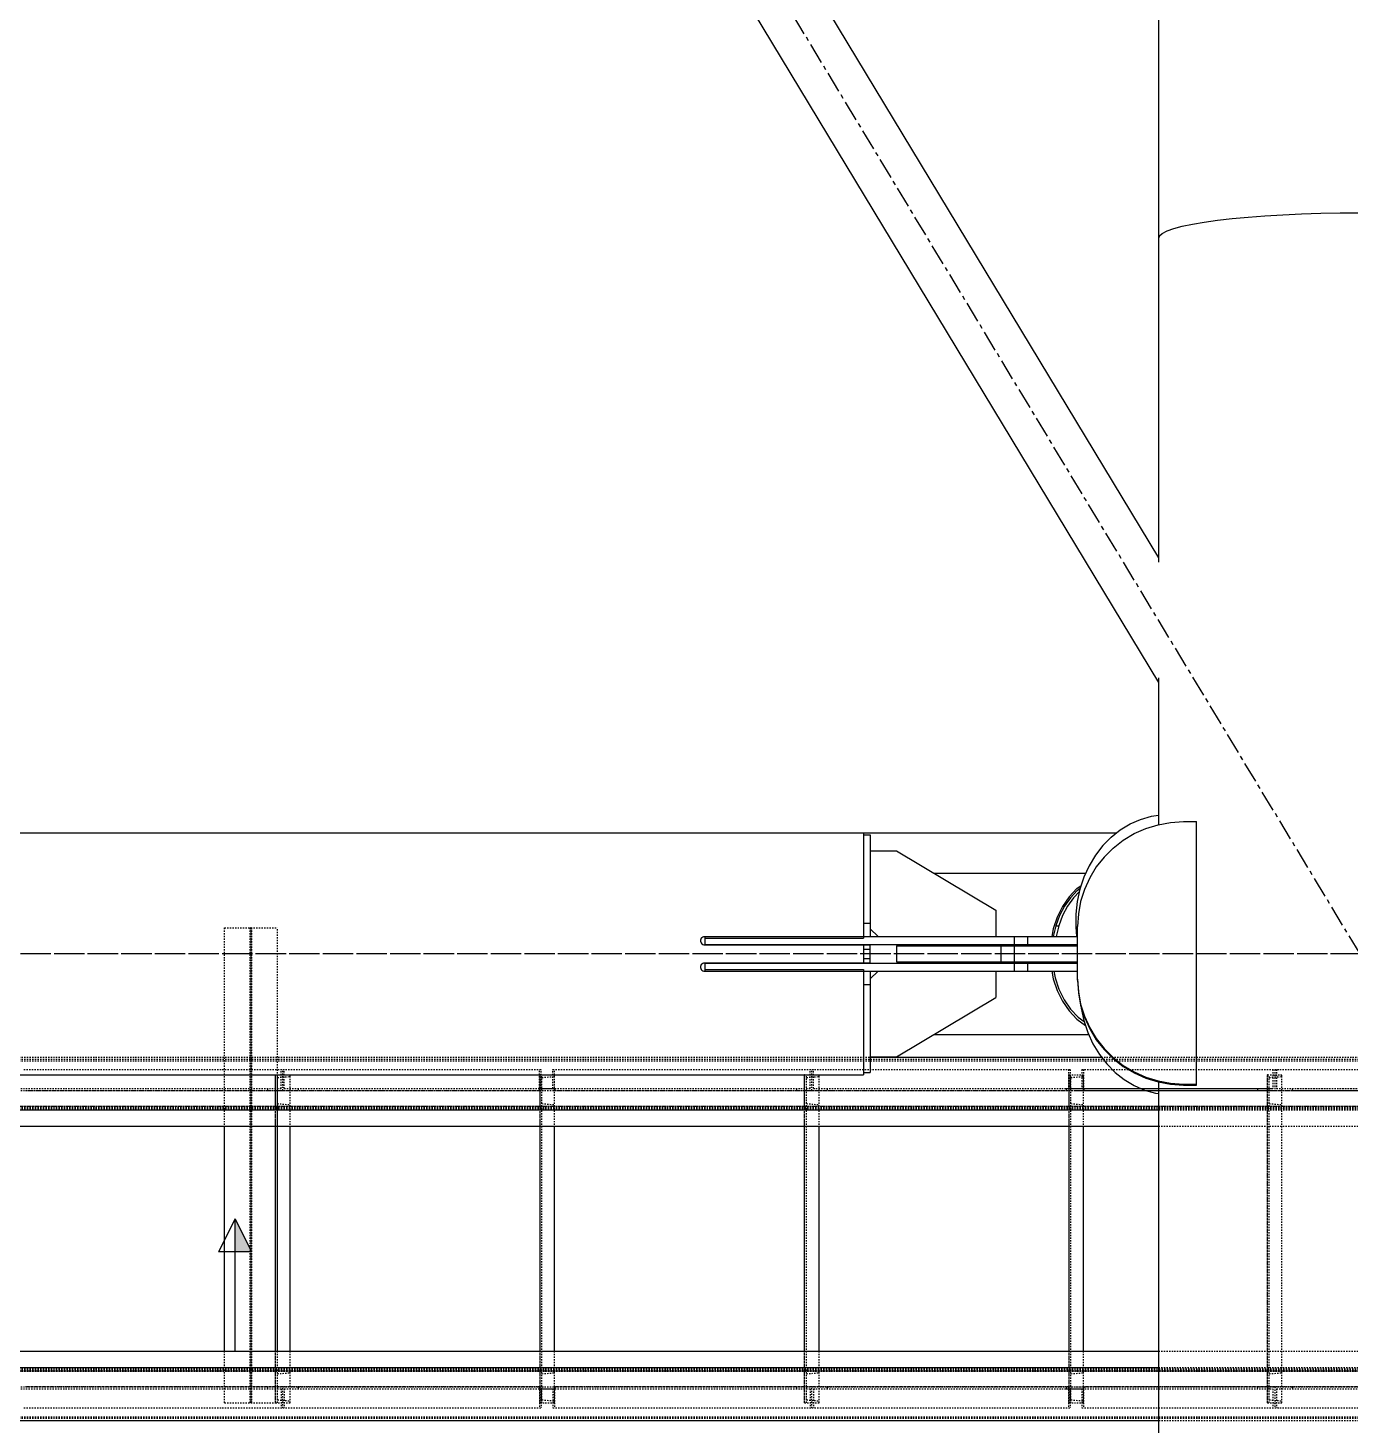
# Model space of a CAD drawing. Header units: millimetres. Extents: x 5143 to 30813, y 232 to 21408.
# Drawn here: x 22396 to 22896, y 15562 to 16090 of the extents above; entities that cross this region are included whole.
import ezdxf

# ---------------------------------------------------------------- set-up
doc = ezdxf.new("R2010")
doc.units = ezdxf.units.MM
doc.header["$LTSCALE"] = 0.25
for name, pattern in [('CENTER', [50.8, 31.75, -6.35, 6.35, -6.35]), ('XKITLINE00', [0]), ('XKITLINE02', [4, 2, -2]), ('XKITLINE03', [6, 3, -1, 1, -1])]:
    doc.linetypes.add(name, pattern=pattern)

msp = doc.modelspace()

# ---------------------------------------------------------------- linework, layer by layer
at = {"color": 8, "linetype": 'CENTER'}
for p, q in [((22900, 15740.27), (21825, 17519.98)), ((22468.19, 15740.27), (20245, 15740.27)), ((22900, 15740.27), (20275, 15740.27)), ((23075, 15740.27), (22317.5, 15740.27)), ((22900, 15740.27), (22317.5, 15740.27))]:
    msp.add_line(p, q, dxfattribs=at)
at = {"color": 8, "linetype": 'XKITLINE00'}
for p, q in [((22823.8, 17242.18), (22823.8, 16010.75)), ((22397.15, 16596.32), (22823.8, 15889.99)), ((22383.53, 16571.74), (22823.8, 15842.87)), ((22892.53, 16020.41), (22900, 16020.45)), ((22892.53, 16020.4), (22900, 16020.44)), ((22829.6, 16014.46), (22832.79, 16015.32)), ((22829.6, 16014.46), (22832.79, 16015.32)), ((22832.79, 16015.32), (22836.64, 16016.14)), ((22832.79, 16015.32), (22836.64, 16016.13)), ((22836.64, 16016.14), (22841.09, 16016.9)), ((22836.64, 16016.13), (22841.09, 16016.9)), ((22841.09, 16016.9), (22846.11, 16017.61)), ((22841.09, 16016.9), (22846.11, 16017.6)), ((22846.11, 16017.61), (22851.65, 16018.25)), ((22846.11, 16017.6), (22851.65, 16018.24)), ((22851.65, 16018.25), (22857.66, 16018.82)), ((22851.65, 16018.24), (22857.66, 16018.81)), ((22857.66, 16018.82), (22864.07, 16019.31)), ((22857.66, 16018.81), (22864.07, 16019.3)), ((22864.07, 16019.31), (22870.83, 16019.71)), ((22864.07, 16019.3), (22870.83, 16019.7)), ((22870.83, 16019.71), (22877.88, 16020.04)), ((22870.83, 16019.7), (22877.88, 16020.02)), ((22877.88, 16020.04), (22885.13, 16020.27)), ((22877.88, 16020.02), (22885.13, 16020.26)), ((22885.13, 16020.27), (22892.53, 16020.41)), ((22885.13, 16020.26), (22892.53, 16020.4)), ((22824.16, 16011.7), (22823.8, 16010.75)), ((22824.16, 16011.7), (22823.8, 16010.75)), ((22823.8, 16010.75), (22823.8, 15888.41)), ((22824.16, 16011.7), (22825.26, 16012.64)), ((22824.16, 16011.7), (22825.26, 16012.64)), ((22825.26, 16012.64), (22827.08, 16013.56)), ((22827.08, 16013.56), (22829.6, 16014.46)), ((22827.08, 16013.56), (22829.6, 16014.46)), ((22823.8, 15844.59), (22823.8, 15789.12)), ((22809.36, 15787.14), (22813.1, 15789.39)), ((22813.1, 15789.39), (22817.04, 15791.11)), ((22817.04, 15791.11), (22821.14, 15792.27)), ((22819.04, 15787.67), (22823.65, 15789.1)), ((22821.14, 15792.27), (22823.8, 15792.65)), ((22823.65, 15789.1), (22828.41, 15789.96)), ((22828.41, 15789.96), (22833.23, 15790.25)), ((22833.23, 15790.25), (22838.23, 15790.25)), ((22838.23, 15690.68), (22838.23, 15790.25)), ((21865.32, 15785.97), (22712.3, 15785.97)), ((22712.3, 15784.65), (22712.29, 15783)), ((22712.29, 15783), (22712.29, 15780.74)), ((22712.3, 15785.97), (22712.3, 15785.64)), ((22712.3, 15785.97), (22807.9, 15785.97)), ((22712.3, 15785.64), (22712.3, 15784.65)), ((22712.3, 15785.2), (22714.8, 15785.2)), ((22714.8, 15784.62), (22714.79, 15783.46)), ((22714.79, 15783.46), (22714.79, 15781.75)), ((22714.8, 15785.2), (22714.8, 15784.62)), ((22805.89, 15784.38), (22802.74, 15781.17)), ((22805.89, 15784.38), (22809.36, 15787.14)), ((22806.7, 15780.27), (22810.5, 15783.23)), ((22810.5, 15783.23), (22814.64, 15785.71)), ((22814.64, 15785.71), (22819.04, 15787.67)), ((22712.29, 15780.74), (22712.29, 15777.89)), ((22712.29, 15777.89), (22712.29, 15774.48)), ((22714.79, 15781.75), (22714.79, 15779.49)), ((22714.79, 15779.49), (22714.79, 15776.73)), ((22714.79, 15779.27), (22724.79, 15779.27)), ((22724.79, 15779.27), (22762.29, 15756.77)), ((22799.95, 15777.55), (22797.56, 15773.57)), ((22802.74, 15781.17), (22799.95, 15777.55)), ((22803.29, 15776.88), (22806.7, 15780.27)), ((22712.29, 15774.48), (22712.29, 15770.58)), ((22714.79, 15776.73), (22714.79, 15773.5)), ((22714.79, 15773.5), (22714.79, 15769.83)), ((22797.56, 15773.57), (22795.6, 15769.29)), ((22800.31, 15773.11), (22797.81, 15769.01)), ((22803.29, 15776.88), (22800.31, 15773.11)), ((22712.29, 15770.58), (22712.29, 15766.24)), ((22714.79, 15769.83), (22714.79, 15765.79)), ((22738.96, 15770.77), (22796.28, 15770.77)), ((22795.6, 15769.29), (22794.11, 15764.77)), ((22797.81, 15769.01), (22795.83, 15764.64)), ((22712.29, 15766.24), (22712.29, 15761.51)), ((22714.79, 15765.79), (22714.79, 15761.41)), ((22790.03, 15761.84), (22787.52, 15758.2)), ((22792.97, 15764.95), (22790.03, 15761.84)), ((22793.11, 15764.21), (22790.52, 15761.46)), ((22793.11, 15764.21), (22790.52, 15761.46)), ((22793.91, 15763.8), (22791.7, 15761.46)), ((22793.91, 15763.8), (22791.7, 15761.46)), ((22792.97, 15764.95), (22794.57, 15766.16)), ((22793.11, 15764.21), (22794.22, 15765.08)), ((22793.11, 15764.21), (22794.22, 15765.08)), ((22794.11, 15764.77), (22793.11, 15760.08)), ((22795.83, 15764.64), (22794.39, 15760.07)), ((22712.29, 15761.51), (22712.29, 15756.48)), ((22712.29, 15756.48), (22712.29, 15751.21)), ((22714.79, 15761.41), (22714.79, 15756.76)), ((22714.79, 15756.76), (22714.79, 15751.89)), ((22762.29, 15756.77), (22762.29, 15746.77)), ((22787.52, 15758.2), (22785.5, 15754.12)), ((22788.27, 15758.28), (22786.4, 15754.74)), ((22788.27, 15758.28), (22786.4, 15754.74)), ((22789.45, 15758.28), (22787.58, 15754.74)), ((22789.45, 15758.28), (22787.58, 15754.74)), ((22790.52, 15761.46), (22788.27, 15758.28)), ((22790.52, 15761.46), (22788.27, 15758.28)), ((22791.7, 15761.46), (22789.45, 15758.28)), ((22791.7, 15761.46), (22789.45, 15758.28)), ((22793.11, 15760.08), (22792.61, 15755.28)), ((22794.39, 15760.07), (22793.52, 15755.36)), ((22712.29, 15751.89), (22714.79, 15751.89)), ((22712.29, 15751.21), (22712.29, 15746.87)), ((22714.79, 15751.89), (22714.79, 15746.87)), ((22785.5, 15754.12), (22784.01, 15749.7)), ((22786.4, 15754.74), (22784.96, 15750.92)), ((22786.4, 15754.74), (22784.96, 15750.92)), ((22787.58, 15754.74), (22786.14, 15750.92)), ((22787.58, 15754.74), (22786.14, 15750.92)), ((22792.61, 15755.28), (22792.62, 15750.45)), ((22793.52, 15755.36), (22793.23, 15750.58)), ((22650.78, 15745.78), (22650.71, 15745.47)), ((22650.8, 15745.84), (22650.78, 15745.78)), ((22650.98, 15746.18), (22650.8, 15745.84)), ((22651.23, 15746.47), (22650.98, 15746.18)), ((22651.23, 15746.47), (22651.55, 15746.69)), ((22651.55, 15746.69), (22651.91, 15746.83)), ((22651.91, 15746.83), (22652.29, 15746.87)), ((22652.29, 15746.87), (22712.29, 15746.87)), ((22652.29, 15746.77), (22652.29, 15746.19)), ((22652.29, 15746.77), (22793.23, 15746.77)), ((22652.29, 15746.19), (22712.29, 15746.19)), ((22652.29, 15746.19), (22652.29, 15743.77)), ((22712.29, 15746.87), (22714.79, 15746.87)), ((22712.29, 15746.77), (22712.29, 15746.19)), ((22714.79, 15749.77), (22717.79, 15746.77)), ((22762.3, 15746.87), (22783.97, 15746.87)), ((22769.29, 15746.77), (22769.29, 15743.77)), ((22774.28, 15746.77), (22774.28, 15743.77)), ((22784.01, 15749.7), (22783.47, 15746.87)), ((22784.96, 15750.92), (22783.97, 15746.87)), ((22784.96, 15750.92), (22783.97, 15746.87)), ((22783.97, 15746.87), (22792.81, 15746.87)), ((22783.97, 15746.87), (22792.81, 15746.87)), ((22784.96, 15750.92), (22786.14, 15750.92)), ((22784.96, 15750.92), (22786.14, 15750.92)), ((22786.14, 15750.92), (22785.15, 15746.87)), ((22786.14, 15750.92), (22785.15, 15746.87)), ((22792.62, 15750.45), (22792.82, 15746.77)), ((22793.23, 15730.36), (22793.23, 15750.58)), ((22650.71, 15745.47), (22650.71, 15745.08)), ((22650.71, 15745.08), (22650.8, 15744.71)), ((22650.8, 15744.71), (22650.98, 15744.37)), ((22650.98, 15744.37), (22651.23, 15744.08)), ((22651.23, 15744.08), (22651.55, 15743.86)), ((22651.55, 15743.86), (22651.91, 15743.72)), ((22651.91, 15743.72), (22652.29, 15743.67)), ((22652.29, 15743.77), (22793.23, 15743.77)), ((22652.29, 15743.67), (22712.29, 15743.67)), ((22712.29, 15743.67), (22712.29, 15740.27)), ((22712.29, 15743.67), (22714.79, 15743.67)), ((22712.29, 15741.98), (22714.79, 15741.98)), ((22714.79, 15736.87), (22714.79, 15743.67)), ((22724.82, 15743.27), (22724.82, 15737.27)), ((22724.82, 15743.27), (22764.2, 15743.27)), ((22747.4, 15743.77), (22747.48, 15743.72)), ((22747.48, 15743.72), (22748.25, 15743.72)), ((22747.48, 15743.72), (22747.71, 15743.67)), ((22747.71, 15743.67), (22783.53, 15743.67)), ((22748.17, 15743.77), (22748.25, 15743.72)), ((22748.25, 15743.72), (22748.47, 15743.67)), ((22764.2, 15743.27), (22764.2, 15737.27)), ((22764.2, 15743.27), (22793.23, 15743.27)), ((22769.29, 15743.27), (22769.29, 15737.27)), ((22783.02, 15743.67), (22783, 15743.27)), ((22783.53, 15743.67), (22783.5, 15743.27)), ((22783.53, 15743.67), (22783.5, 15743.27)), ((22783.53, 15743.67), (22792.99, 15743.67)), ((22783.53, 15743.67), (22792.99, 15743.67)), ((22784.71, 15743.67), (22784.68, 15743.27)), ((22784.71, 15743.67), (22784.68, 15743.27)), ((22792.98, 15743.77), (22793.01, 15743.27)), ((22650.8, 15735.84), (22650.71, 15735.47)), ((22650.71, 15735.47), (22650.71, 15735.08)), ((22650.98, 15736.18), (22650.8, 15735.84)), ((22651.23, 15736.47), (22650.98, 15736.18)), ((22651.23, 15736.47), (22651.55, 15736.69)), ((22651.55, 15736.69), (22651.91, 15736.83)), ((22651.91, 15736.83), (22652.29, 15736.87)), ((22652.29, 15736.87), (22712.29, 15736.87)), ((22652.29, 15736.77), (22793.23, 15736.77)), ((22652.29, 15736.77), (22652.29, 15734.36)), ((22712.29, 15740.27), (22712.29, 15736.87)), ((22712.29, 15738.57), (22714.79, 15738.57)), ((22712.29, 15736.87), (22714.79, 15736.87)), ((22724.82, 15737.27), (22793.23, 15737.27)), ((22747.4, 15736.77), (22747.48, 15736.83)), ((22747.48, 15736.83), (22747.71, 15736.87)), ((22747.48, 15736.83), (22748.25, 15736.83)), ((22747.71, 15736.87), (22783.53, 15736.87)), ((22748.17, 15736.77), (22748.25, 15736.83)), ((22748.25, 15736.83), (22748.47, 15736.87)), ((22769.29, 15736.77), (22769.29, 15733.77)), ((22774.28, 15736.77), (22774.28, 15733.77)), ((22783, 15737.27), (22783.02, 15736.87)), ((22783.5, 15737.27), (22783.53, 15736.87)), ((22783.5, 15737.27), (22783.53, 15736.87)), ((22783.53, 15736.87), (22793.23, 15736.87)), ((22783.53, 15736.87), (22793.23, 15736.87)), ((22784.68, 15737.27), (22784.71, 15736.87)), ((22784.68, 15737.27), (22784.71, 15736.87)), ((22650.71, 15735.08), (22650.78, 15734.77)), ((22650.78, 15734.77), (22650.8, 15734.71)), ((22650.8, 15734.71), (22650.98, 15734.37)), ((22650.98, 15734.37), (22651.23, 15734.08)), ((22651.23, 15734.08), (22651.55, 15733.86)), ((22651.55, 15733.86), (22651.91, 15733.72)), ((22651.91, 15733.72), (22652.29, 15733.67)), ((22652.29, 15734.36), (22712.29, 15734.36)), ((22652.29, 15734.36), (22652.29, 15733.77)), ((22652.29, 15733.77), (22774.28, 15733.77)), ((22652.29, 15733.67), (22712.29, 15733.67)), ((22712.29, 15734.36), (22712.29, 15733.77)), ((22712.29, 15733.67), (22712.29, 15729.34)), ((22712.29, 15733.67), (22714.79, 15733.67)), ((22714.79, 15730.77), (22717.79, 15733.77)), ((22714.79, 15733.67), (22714.79, 15728.66)), ((22762.29, 15733.77), (22762.29, 15723.77)), ((22762.3, 15733.67), (22784.25, 15733.67)), ((22774.28, 15733.77), (22793.23, 15733.77)), ((22783.47, 15733.67), (22784.01, 15730.85)), ((22784.01, 15730.85), (22785.5, 15726.43)), ((22784.25, 15733.67), (22784.75, 15731.14)), ((22784.75, 15731.14), (22786.18, 15726.86)), ((22793.23, 15730.74), (22793.52, 15725.96)), ((22793.23, 15730.36), (22793.52, 15725.57)), ((22712.29, 15729.34), (22712.29, 15724.07)), ((22712.29, 15728.66), (22714.79, 15728.66)), ((22714.79, 15728.66), (22714.79, 15723.79)), ((22785.5, 15726.43), (22787.52, 15722.35)), ((22786.18, 15726.86), (22788.14, 15722.91)), ((22793.52, 15725.96), (22794.39, 15721.24)), ((22793.52, 15725.57), (22794.39, 15720.86)), ((22712.29, 15724.07), (22712.29, 15719.04)), ((22714.79, 15723.79), (22714.79, 15719.14)), ((22724.79, 15701.27), (22762.29, 15723.77)), ((22787.52, 15722.35), (22790.03, 15718.71)), ((22788.14, 15722.91), (22790.57, 15719.38)), ((22790.57, 15719.38), (22793.42, 15716.37)), ((22794.39, 15721.24), (22795.83, 15716.67)), ((22794.39, 15720.86), (22795.83, 15716.29)), ((22794.44, 15720.69), (22794.55, 15719.7)), ((22794.55, 15719.7), (22795.57, 15715.01)), ((22712.29, 15719.04), (22712.29, 15714.31)), ((22712.29, 15714.31), (22712.29, 15709.97)), ((22714.79, 15719.14), (22714.79, 15714.76)), ((22714.79, 15714.76), (22714.79, 15710.72)), ((22790.03, 15718.71), (22792.97, 15715.6)), ((22792.97, 15715.6), (22796.18, 15713.16)), ((22793.42, 15716.37), (22795.69, 15714.65)), ((22795.57, 15715.01), (22797.07, 15710.5)), ((22795.83, 15716.67), (22797.81, 15712.3)), ((22795.83, 15716.29), (22797.81, 15711.92)), ((22712.29, 15709.97), (22712.29, 15706.07)), ((22714.79, 15710.72), (22714.79, 15707.05)), ((22738.96, 15709.77), (22797.41, 15709.77)), ((22797.07, 15710.5), (22799.04, 15706.22)), ((22797.81, 15712.3), (22800.31, 15708.2)), ((22797.81, 15711.92), (22800.31, 15707.82)), ((22712.29, 15706.07), (22712.29, 15702.66)), ((22714.79, 15707.05), (22714.79, 15703.82)), ((22714.79, 15703.82), (22714.79, 15701.06)), ((22799.04, 15706.22), (22801.45, 15702.25)), ((22800.31, 15708.2), (22803.29, 15704.43)), ((22800.31, 15707.82), (22803.29, 15704.05)), ((22803.29, 15704.43), (22806.7, 15701.04)), ((22803.29, 15704.05), (22806.7, 15700.66)), ((22712.29, 15702.66), (22712.29, 15699.81)), ((22712.29, 15699.81), (22712.29, 15697.54)), ((22714.79, 15701.27), (22724.79, 15701.27)), ((22714.79, 15701.06), (22714.79, 15698.8)), ((22714.79, 15698.8), (22714.79, 15697.09)), ((22801.45, 15702.25), (22804.25, 15698.64)), ((22804.25, 15698.64), (22807.41, 15695.45)), ((22806.7, 15701.04), (22810.5, 15698.09)), ((22806.7, 15700.66), (22810.5, 15697.7)), ((20275, 15694.57), (22712.3, 15694.57)), ((22712.29, 15697.54), (22712.3, 15695.9)), ((22712.3, 15695.9), (22712.3, 15694.91)), ((22712.3, 15695.35), (22714.8, 15695.35)), ((22712.3, 15694.91), (22712.3, 15694.57)), ((22714.79, 15697.09), (22714.8, 15695.93)), ((22714.8, 15695.93), (22714.8, 15695.35)), ((22807.41, 15695.45), (22810.89, 15692.71)), ((22810.5, 15698.09), (22814.64, 15695.61)), ((22810.5, 15697.7), (22814.64, 15695.23)), ((22814.64, 15695.61), (22819.04, 15693.64)), ((22814.64, 15695.23), (22819.04, 15693.26)), ((22819.04, 15693.64), (22823.65, 15692.22)), ((22819.04, 15693.26), (22823.65, 15691.83)), ((22810.89, 15692.71), (22814.63, 15690.48)), ((22814.63, 15690.48), (22818.58, 15688.77)), ((22818.58, 15688.77), (22822.68, 15687.62)), ((22823.65, 15692.22), (22828.41, 15691.35)), ((22823.65, 15691.83), (22828.41, 15690.97)), ((22823.8, 15691.81), (22823.8, 14354.32)), ((22828.41, 15691.35), (22833.23, 15691.06)), ((22828.41, 15690.97), (22833.23, 15690.68)), ((22833.23, 15691.06), (22838.23, 15691.06)), ((22833.23, 15691.06), (22833.23, 15690.68)), ((22833.23, 15690.68), (22838.23, 15690.68)), ((22822.68, 15687.62), (22823.8, 15687.47))]:
    msp.add_line(p, q, dxfattribs=at)
at = {"color": 3, "linetype": 'XKITLINE02'}
for p, q in [((22470.69, 15750.16), (22490.69, 15750.16)), ((22470.69, 15570.57), (22470.69, 15750.16)), ((22480.37, 15570.57), (22480.37, 15750.16)), ((22481.02, 15570.57), (22481.02, 15750.16)), ((22490.69, 15675.07), (22490.69, 15750.16)), ((22140, 15701.25), (22714.79, 15701.25)), ((22140, 15700.4), (22956.46, 15700.4)), ((22140, 15699.87), (22953.65, 15699.87)), ((22802.22, 15701.25), (22956.46, 15701.25)), ((22394.89, 15696.55), (22492.75, 15696.55)), ((22490, 15694.57), (22495.5, 15694.57)), ((22490, 15682.57), (22490, 15694.57)), ((22490, 15590.07), (22490, 15694.57)), ((22490, 15694.57), (22495.5, 15694.57)), ((22490.7, 15570.57), (22490.7, 15694.57)), ((22490.7, 15693.51), (22495.5, 15693.89)), ((22490.7, 15683.64), (22490.7, 15693.51)), ((22492.17, 15689.35), (22492.17, 15696.55)), ((22492.75, 15696.55), (22590.42, 15696.55)), ((22492.75, 15688.55), (22492.75, 15696.55)), ((22492.75, 15688.55), (22492.75, 15696.55)), ((22493.33, 15689.35), (22493.33, 15696.55)), ((22495.5, 15693.89), (22495.5, 15694.57)), ((22495.5, 15570.57), (22495.5, 15694.57)), ((22589.83, 15688.55), (22589.83, 15696.55)), ((22590, 15694.57), (22595.5, 15694.57)), ((22590, 15682.57), (22590, 15694.57)), ((22590, 15590.07), (22590, 15694.57)), ((22590, 15694.57), (22595.5, 15694.57)), ((22590.42, 15689.35), (22590.42, 15696.55)), ((22590.7, 15570.57), (22590.7, 15694.57)), ((22590.7, 15693.51), (22595.5, 15693.89)), ((22590.7, 15683.64), (22590.7, 15693.51)), ((22594.89, 15689.35), (22594.89, 15696.55)), ((22594.89, 15696.55), (22692.75, 15696.55)), ((22595.47, 15688.55), (22595.47, 15696.55)), ((22595.5, 15693.89), (22595.5, 15694.57)), ((22595.5, 15570.57), (22595.5, 15694.57)), ((22690, 15694.57), (22695.5, 15694.57)), ((22690, 15682.57), (22690, 15694.57)), ((22690, 15590.07), (22690, 15694.57)), ((22690, 15694.57), (22695.5, 15694.57)), ((22690.7, 15570.57), (22690.7, 15694.57)), ((22690.7, 15693.51), (22695.5, 15693.89)), ((22690.7, 15683.64), (22690.7, 15693.51)), ((22692.17, 15689.35), (22692.17, 15696.55)), ((22692.75, 15696.55), (22790.42, 15696.55)), ((22692.75, 15688.55), (22692.75, 15696.55)), ((22692.75, 15688.55), (22692.75, 15696.55)), ((22693.33, 15689.35), (22693.33, 15696.55)), ((22695.5, 15693.89), (22695.5, 15694.57)), ((22695.5, 15570.57), (22695.5, 15694.57)), ((22789.83, 15696.55), (22789.83, 15688.55)), ((22790, 15590.07), (22790, 15694.57)), ((22790, 15694.57), (22795.5, 15694.57)), ((22790, 15694.57), (22795.5, 15694.57)), ((22790, 15682.57), (22790, 15694.57)), ((22790.42, 15696.55), (22790.42, 15689.35)), ((22790.7, 15570.57), (22790.7, 15694.57)), ((22790.7, 15693.51), (22795.5, 15693.89)), ((22790.7, 15683.64), (22790.7, 15693.51)), ((22794.81, 15696.55), (22794.81, 15689.35)), ((22794.81, 15696.55), (22795.47, 15696.55)), ((22794.81, 15696.55), (22867.75, 15696.55)), ((22795.47, 15696.55), (22795.47, 15688.55)), ((22795.5, 15570.57), (22795.5, 15694.57)), ((22795.5, 15693.89), (22795.5, 15694.57)), ((22865, 15570.57), (22865, 15694.57)), ((22865, 15694.57), (22870.5, 15694.57)), ((22865, 15694.57), (22870.5, 15694.57)), ((22865, 15682.57), (22865, 15694.57)), ((22865.7, 15570.57), (22865.7, 15694.57)), ((22865.7, 15693.51), (22870.5, 15693.89)), ((22865.7, 15683.64), (22865.7, 15693.51)), ((22867.09, 15696.55), (22867.09, 15689.35)), ((22867.75, 15696.55), (22867.75, 15688.55)), ((22867.75, 15696.55), (22868.4, 15696.55)), ((22867.75, 15696.55), (22867.75, 15688.55)), ((22867.75, 15696.55), (22940.02, 15696.55)), ((22868.4, 15696.55), (22868.4, 15689.35)), ((22870.5, 15570.57), (22870.5, 15694.57)), ((22870.5, 15693.89), (22870.5, 15694.57)), ((22389.66, 15689.35), (22492.17, 15689.35)), ((22389.66, 15688.55), (22492.75, 15688.55)), ((22486.94, 15689.35), (22486.94, 15688.55)), ((22490, 15688.55), (22492.75, 15688.55)), ((22492.75, 15688.55), (22595.65, 15688.55)), ((22493.33, 15689.35), (22595.65, 15689.35)), ((22498.56, 15689.35), (22498.56, 15688.55)), ((22589.66, 15689.35), (22589.66, 15688.55)), ((22589.66, 15689.35), (22692.17, 15689.35)), ((22589.66, 15688.55), (22692.75, 15688.55)), ((22595.65, 15689.35), (22595.65, 15688.55)), ((22686.94, 15689.35), (22686.94, 15688.55)), ((22690, 15688.55), (22692.75, 15688.55)), ((22692.75, 15688.55), (22795.65, 15688.55)), ((22693.33, 15689.35), (22795.65, 15689.35)), ((22698.56, 15689.35), (22698.56, 15688.55)), ((22788.93, 15689.35), (22788.93, 15688.55)), ((22788.93, 15689.35), (22794.81, 15689.35)), ((22788.93, 15688.55), (22795.47, 15688.55)), ((22792.19, 15688.55), (22861.21, 15688.55)), ((22792.2, 15689.35), (22861.21, 15689.35)), ((22794.81, 15689.35), (22867.09, 15689.35)), ((22795.47, 15688.55), (22867.75, 15688.55)), ((22795.65, 15689.35), (22795.65, 15688.55)), ((22861.21, 15689.35), (22861.21, 15688.55)), ((22861.21, 15689.35), (22867.09, 15689.35)), ((22861.21, 15688.55), (22867.75, 15688.55)), ((22867.75, 15688.55), (22874.3, 15688.55)), ((22867.75, 15688.55), (22939.36, 15688.55)), ((22868.4, 15689.35), (22874.3, 15689.35)), ((22868.4, 15689.35), (22940.02, 15689.35)), ((22874.3, 15689.35), (22874.3, 15688.55)), ((22874.3, 15689.35), (22945.92, 15689.35)), ((22874.3, 15688.55), (22945.92, 15688.55)), ((22140, 15682.63), (22953.65, 15682.64)), ((22140, 15682.57), (22997.13, 15682.57)), ((22490, 15682.57), (22495.5, 15682.57)), ((22490.7, 15683.64), (22495.5, 15683.25)), ((22495.5, 15682.57), (22495.5, 15683.25)), ((22590, 15682.57), (22595.5, 15682.57)), ((22590.7, 15683.64), (22595.5, 15683.25)), ((22595.5, 15682.57), (22595.5, 15683.25)), ((22690, 15682.57), (22695.5, 15682.57)), ((22690.7, 15683.64), (22695.5, 15683.25)), ((22695.5, 15682.57), (22695.5, 15683.25)), ((22790, 15682.57), (22795.5, 15682.57)), ((22790.7, 15683.64), (22795.5, 15683.25)), ((22795.5, 15682.57), (22795.5, 15683.25)), ((22865, 15682.57), (22870.5, 15682.57)), ((22865.7, 15683.64), (22870.5, 15683.25)), ((22870.5, 15682.57), (22870.5, 15683.25)), ((22140, 15682.1), (22956.46, 15682.1)), ((22140, 15681.72), (22996.55, 15681.72)), ((22140, 15681.25), (22956.46, 15681.25)), ((22823.8, 15675.07), (22976.2, 15675.07)), ((22470.69, 15570.57), (22470.69, 15590.07)), ((22490, 15570.57), (22490, 15590.07)), ((22490.69, 15570.57), (22490.69, 15590.07)), ((22495.5, 15570.57), (22495.5, 15590.07)), ((22590, 15570.57), (22590, 15590.07)), ((22595.5, 15570.57), (22595.5, 15590.07)), ((22690, 15570.57), (22690, 15590.07)), ((22695.5, 15570.57), (22695.5, 15590.07)), ((22790, 15570.57), (22790, 15590.07)), ((22795.5, 15570.57), (22795.5, 15590.07)), ((22823.8, 15590.07), (22997.13, 15590.07)), ((22140, 15583.42), (22996.55, 15583.42)), ((22140, 15583.02), (22956.46, 15583.02)), ((22140, 15582.57), (22997.13, 15582.57)), ((22140, 15582.49), (22953.65, 15582.49)), ((22490, 15582.57), (22495.5, 15582.57)), ((22490, 15570.57), (22490, 15582.57)), ((22495.5, 15581.89), (22495.5, 15582.57)), ((22590, 15582.57), (22595.5, 15582.57)), ((22590, 15570.57), (22590, 15582.57)), ((22595.5, 15581.89), (22595.5, 15582.57)), ((22690, 15582.57), (22695.5, 15582.57)), ((22690, 15570.57), (22690, 15582.57)), ((22695.5, 15581.89), (22695.5, 15582.57)), ((22790, 15582.57), (22795.5, 15582.57)), ((22790, 15570.57), (22790, 15582.57)), ((22795.5, 15581.89), (22795.5, 15582.57)), ((22823.8, 15583.87), (22956.46, 15583.87)), ((22865, 15582.57), (22870.5, 15582.57)), ((22865, 15570.57), (22865, 15582.57)), ((22870.5, 15581.89), (22870.5, 15582.57)), ((22490.7, 15581.51), (22495.5, 15581.89)), ((22490.7, 15571.64), (22490.7, 15581.51)), ((22590.7, 15581.51), (22595.5, 15581.89)), ((22590.7, 15571.64), (22590.7, 15581.51)), ((22690.7, 15581.51), (22695.5, 15581.89)), ((22690.7, 15571.64), (22690.7, 15581.51)), ((22790.7, 15581.51), (22795.5, 15581.89)), ((22790.7, 15571.64), (22790.7, 15581.51)), ((22865.7, 15581.51), (22870.5, 15581.89)), ((22865.7, 15571.64), (22865.7, 15581.51)), ((22389.66, 15576.57), (22492.75, 15576.57)), ((22389.66, 15575.77), (22492.17, 15575.77)), ((22486.94, 15576.57), (22486.94, 15575.77)), ((22490.7, 15571.64), (22495.5, 15571.25)), ((22492.17, 15575.77), (22492.17, 15568.57)), ((22492.75, 15576.57), (22595.65, 15576.57)), ((22492.75, 15568.57), (22492.75, 15576.57)), ((22492.75, 15568.57), (22492.75, 15576.57)), ((22493.33, 15575.77), (22595.65, 15575.77)), ((22493.33, 15575.77), (22493.33, 15568.57)), ((22498.56, 15576.57), (22498.56, 15575.77)), ((22589.66, 15576.57), (22692.75, 15576.57)), ((22589.66, 15576.57), (22589.66, 15575.77)), ((22589.66, 15575.77), (22692.17, 15575.77)), ((22589.83, 15576.57), (22589.83, 15568.57)), ((22590.42, 15575.77), (22590.42, 15568.57)), ((22590.7, 15571.64), (22595.5, 15571.25)), ((22594.89, 15575.77), (22594.89, 15568.57)), ((22595.47, 15576.57), (22595.47, 15568.57)), ((22595.65, 15576.57), (22595.65, 15575.77)), ((22686.94, 15576.57), (22686.94, 15575.77)), ((22690.7, 15571.64), (22695.5, 15571.25)), ((22692.17, 15575.77), (22692.17, 15568.57)), ((22692.75, 15576.57), (22795.65, 15576.57)), ((22692.75, 15568.57), (22692.75, 15576.57)), ((22692.75, 15568.57), (22692.75, 15576.57)), ((22693.33, 15575.77), (22795.65, 15575.77)), ((22693.33, 15575.77), (22693.33, 15568.57)), ((22698.56, 15576.57), (22698.56, 15575.77)), ((22788.93, 15576.57), (22867.75, 15576.57)), ((22788.93, 15576.57), (22788.93, 15575.77)), ((22788.93, 15575.77), (22867.09, 15575.77)), ((22789.83, 15576.57), (22789.83, 15568.57)), ((22790.42, 15575.77), (22790.42, 15568.57)), ((22790.7, 15571.64), (22795.5, 15571.25)), ((22794.81, 15575.77), (22794.81, 15568.57)), ((22795.47, 15576.57), (22795.47, 15568.57)), ((22795.65, 15576.57), (22795.65, 15575.77)), ((22861.21, 15576.57), (22861.21, 15575.77)), ((22865.7, 15571.64), (22870.5, 15571.25)), ((22867.09, 15575.77), (22867.09, 15568.57)), ((22867.75, 15576.57), (22867.75, 15568.57)), ((22867.75, 15576.57), (22945.92, 15576.57)), ((22867.75, 15576.57), (22867.75, 15568.57)), ((22868.4, 15575.77), (22945.92, 15575.77)), ((22868.4, 15575.77), (22868.4, 15568.57)), ((22874.3, 15576.57), (22874.3, 15575.77)), ((22394.89, 15568.57), (22492.75, 15568.57)), ((22470.69, 15570.57), (22490.69, 15570.57)), ((22490, 15570.57), (22495.5, 15570.57)), ((22490, 15570.57), (22495.5, 15570.57)), ((22492.75, 15568.57), (22590.42, 15568.57)), ((22495.5, 15570.57), (22495.5, 15571.25)), ((22590, 15570.57), (22595.5, 15570.57)), ((22590, 15570.57), (22595.5, 15570.57)), ((22594.89, 15568.57), (22692.75, 15568.57)), ((22595.5, 15570.57), (22595.5, 15571.25)), ((22690, 15570.57), (22695.5, 15570.57)), ((22690, 15570.57), (22695.5, 15570.57)), ((22692.75, 15568.57), (22790.42, 15568.57)), ((22695.5, 15570.57), (22695.5, 15571.25)), ((22790, 15570.57), (22795.5, 15570.57)), ((22790, 15570.57), (22795.5, 15570.57)), ((22794.81, 15568.57), (22867.75, 15568.57)), ((22795.5, 15570.57), (22795.5, 15571.25)), ((22865, 15570.57), (22870.5, 15570.57)), ((22865, 15570.57), (22870.5, 15570.57)), ((22867.75, 15568.57), (22940.02, 15568.57)), ((22870.5, 15570.57), (22870.5, 15571.25)), ((22140, 15565.25), (22953.65, 15565.26)), ((22140, 15564.72), (22956.46, 15564.72)), ((22140, 15563.87), (22956.46, 15563.87))]:
    msp.add_line(p, q, dxfattribs=at)
at = {"color": 1, "linetype": 'XKITLINE03'}
for p, q in [((22480.69, 15750.16), (22480.69, 15570.57)), ((22490, 15570.57), (22490, 15694.57)), ((22590, 15570.57), (22590, 15694.57)), ((22690, 15570.57), (22690, 15694.57)), ((22790, 15570.57), (22790, 15694.57)), ((22865, 15570.57), (22865, 15694.57)), ((22395.47, 15688.55), (22492.75, 15688.55)), ((22492.75, 15688.55), (22589.83, 15688.55)), ((22595.47, 15688.55), (22692.75, 15688.55)), ((22692.75, 15688.55), (22789.83, 15688.55)), ((22795.47, 15688.55), (22867.75, 15688.55)), ((22867.75, 15688.55), (22939.36, 15688.55)), ((22997.13, 15682.57), (22140, 15682.57)), ((22140, 15582.57), (22987.13, 15582.57)), ((22492.75, 15576.57), (22395.47, 15576.57)), ((22589.83, 15576.57), (22492.75, 15576.57)), ((22692.75, 15576.57), (22595.47, 15576.57)), ((22789.83, 15576.57), (22692.75, 15576.57)), ((22867.75, 15576.57), (22795.47, 15576.57)), ((22939.36, 15576.57), (22867.75, 15576.57))]:
    msp.add_line(p, q, dxfattribs=at)
at = {"color": 7, "linetype": 'XKITLINE00'}
for p, q in [((22714.79, 15701.25), (22802.22, 15701.25)), ((22140, 15681.25), (22823.8, 15681.25)), ((22140, 15675.07), (22823.8, 15675.07)), ((22470.69, 15590.07), (22470.69, 15675.07)), ((22490, 15590.07), (22490, 15675.07)), ((22490.69, 15590.07), (22490.69, 15675.07)), ((22495.5, 15590.07), (22495.5, 15675.07)), ((22590, 15590.07), (22590, 15675.07)), ((22595.5, 15590.07), (22595.5, 15675.07)), ((22690, 15590.07), (22690, 15675.07)), ((22695.5, 15590.07), (22695.5, 15675.07)), ((22790, 15590.07), (22790, 15675.07)), ((22795.5, 15590.07), (22795.5, 15675.07)), ((22140, 15590.07), (22823.8, 15590.07)), ((22140, 15583.87), (22823.8, 15583.87)), ((22140, 15563.87), (22823.8, 15563.87))]:
    msp.add_line(p, q, dxfattribs=at)
at = {"color": 30, "linetype": 'XKITLINE00'}
for p, q in [((22474.69, 15640.07), (22468.44, 15627.57)), ((22474.69, 15640.07), (22480.94, 15627.57)), ((22480.94, 15627.57), (22468.44, 15627.57))]:
    msp.add_line(p, q, dxfattribs=at)
at = {"color": 2, "linetype": 'XKITLINE00'}
for q in [(22474.69, 15640.07), (22524.69, 15590.07)]:
    msp.add_line((22474.69, 15590.07), q, dxfattribs=at)
at = {"color": 1, "linetype": 'XKITLINE00'}
for centre in [(22480.69, 15750.16), (22490, 15694.57), (22590, 15694.57), (22690, 15694.57), (22790, 15694.57), (22865, 15694.57), (22492.75, 15688.55), (22492.75, 15688.55), (22589.83, 15688.55), (22595.47, 15688.55), (22692.75, 15688.55), (22692.75, 15688.55), (22789.83, 15688.55), (22795.47, 15688.55), (22867.75, 15688.55), (22867.75, 15688.55), (22490, 15682.57), (22590, 15682.57), (22690, 15682.57), (22790, 15682.57), (22865, 15682.57), (22490, 15582.57), (22590, 15582.57), (22690, 15582.57), (22790, 15582.57), (22865, 15582.57), (22492.75, 15576.57), (22492.75, 15576.57), (22589.83, 15576.57), (22595.47, 15576.57), (22692.75, 15576.57), (22692.75, 15576.57), (22789.83, 15576.57), (22795.47, 15576.57), (22867.75, 15576.57), (22867.75, 15576.57), (22480.69, 15570.57), (22490, 15570.57), (22590, 15570.57), (22690, 15570.57), (22790, 15570.57), (22865, 15570.57)]:
    msp.add_circle(centre, 0.05, dxfattribs=at)
at = {"color": 8, "linetype": 'XKITLINE00'}
msp.add_circle((22468.19, 15740.27), 0.05, dxfattribs=at)
at = {"color": 30, "linetype": 'Continuous'}
msp.add_solid([(22480.94, 15627.57), (22474.69, 15640.07), (22480.94, 15627.57), (22474.69, 15627.57)], dxfattribs=at)

doc.saveas('drawing.dxf')
